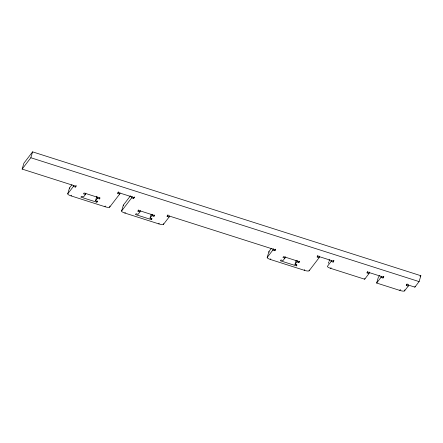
<?xml version="1.0" encoding="UTF-8"?>
<svg xmlns="http://www.w3.org/2000/svg" width="443" height="443" viewBox="0 0 443 443"><rect width="100%" height="100%" fill="white"/><g stroke="black" fill="none" stroke-linecap="round" stroke-linejoin="round"><path stroke-width="0.66" d="M76.218 185.534L76.002 186.27L22.15 169.088L23.889 163.212L32.583 151.855L420.85 275.723L419.111 281.598L414.87 287.136L406.89 284.594L406.259 285.425L408.252 286.062L408.684 284.589M22.15 169.088L30.838 157.736L32.583 151.855M120.036 192.91L119.71 194.012L109.642 207.163A4.203 0.98 16.5 0 1 105.019 206.726L71.107 195.906A4.203 0.98 16.5 0 1 67.757 193.801L69.496 187.926L71.954 184.714M67.757 193.801L73.372 186.464L73.699 185.362M71.107 195.906L71.329 195.175M73.372 186.464L75.365 187.101L75.692 185.999M96.867 196.194L95.516 200.762L97.51 201.399L96.873 202.229L80.919 197.141L81.556 196.31L83.55 196.947L85.455 194.455L85.842 193.148M95.516 200.762L97.421 198.27L97.809 196.963M96.873 202.229L97.261 200.923M97.421 198.27L99.415 198.907L99.802 197.6M105.019 206.726L105.235 205.989M109.642 207.163L109.969 206.061M119.71 194.012L117.716 193.375L117.932 192.639M117.716 193.375L118.569 191.808M169.436 215.902L169.11 217.004L163.495 224.346A4.203 0.98 16.5 0 1 158.871 223.903L124.965 213.089A4.203 0.98 16.5 0 1 121.609 210.984L123.348 205.103L130.48 195.789M124.965 213.089L125.181 212.352M121.609 210.984L131.676 197.827L132.108 196.36M131.676 197.827L133.67 198.464L133.996 197.362M133.67 198.464L134.522 196.897M140.359 210.541L139.971 211.848L137.978 211.211L138.366 209.904M139.971 211.848L138.066 214.34L136.073 213.703L135.436 214.534L151.39 219.623L152.027 218.792L150.033 218.155L151.196 214.24M150.033 218.155L151.938 215.663L152.326 214.357M151.39 219.623L151.777 218.316M151.938 215.663L153.937 216.3L154.319 214.993M158.871 223.903L159.087 223.167M163.495 224.346L163.711 223.61M169.11 217.004L167.116 216.372L167.332 215.636M167.116 216.372L167.969 214.805M319.597 256.17L319.159 257.638L309.098 270.795A4.203 0.98 16.5 0 1 304.468 270.352L270.562 259.537A4.203 0.98 16.5 0 1 267.212 257.433L268.951 251.558L271.409 248.346M267.212 257.433L272.827 250.096L273.259 248.623M270.562 259.537L270.778 258.801M272.827 250.096L274.821 250.727L275.147 249.625M274.821 250.727L275.673 249.165M296.129 260.473L294.972 264.393L296.965 265.03L296.328 265.861L280.369 260.772L281.006 259.941L282.999 260.578L284.91 258.081L285.298 256.774M294.972 264.393L296.876 261.902L297.264 260.595M296.328 265.861L296.716 264.554M296.876 261.902L298.87 262.538L299.258 261.232M304.468 270.352L304.69 269.621M309.098 270.795L309.314 270.058M319.159 257.638L317.166 257.001L317.493 255.899M317.166 257.001L318.019 255.439M328.291 263.363L328.728 261.896M369.462 272.074L369.025 273.547L364.689 279.212L330.783 268.397A4.203 0.98 16.5 0 1 327.421 266.304L331.131 261.459L331.458 260.357M330.783 268.397L330.999 267.661M331.131 261.459L333.125 262.095L333.557 260.622M333.125 262.095L333.978 260.528M364.689 279.212L364.905 278.481M369.025 273.547L367.031 272.91L367.247 272.174M367.031 272.91L367.884 271.343M408.252 286.062L404.548 290.896A4.203 0.98 16.5 0 1 399.924 290.453L376.655 283.033L378.394 277.152L379.579 275.607M376.655 283.033L380.991 277.362L381.318 276.26M380.991 277.362L382.985 277.999L383.422 276.532M382.985 277.999L383.843 276.432M399.924 290.453L400.25 289.351M404.548 290.896L404.874 289.794M406.259 285.425L406.585 284.323M406.89 284.594L407.111 283.858M414.87 287.136L415.085 286.405M75.365 187.101L76.002 186.27M99.415 198.907L100.052 198.076L84.098 192.987L83.461 193.818L85.455 194.455M137.978 211.211L138.615 210.381L154.568 215.47L153.937 216.3M298.87 262.538L299.507 261.708L283.553 256.613L282.916 257.444L284.91 258.081M329.692 259.731L329.16 260.423A4.203 0.98 16.5 0 0 329.487 261.088M420.08 276.725L420.85 275.723M30.838 157.736L419.111 281.598M118.347 192.544L134.307 197.633M317.803 256.17L333.762 261.259M367.668 272.08L383.621 277.168M167.753 215.536L275.457 249.896M269.255 252.217A4.203 0.98 16.5 0 1 268.951 251.558M123.652 205.768A4.203 0.98 16.5 0 1 123.348 205.103M69.8 188.591A4.203 0.98 16.5 0 1 69.496 187.926"/></g></svg>
